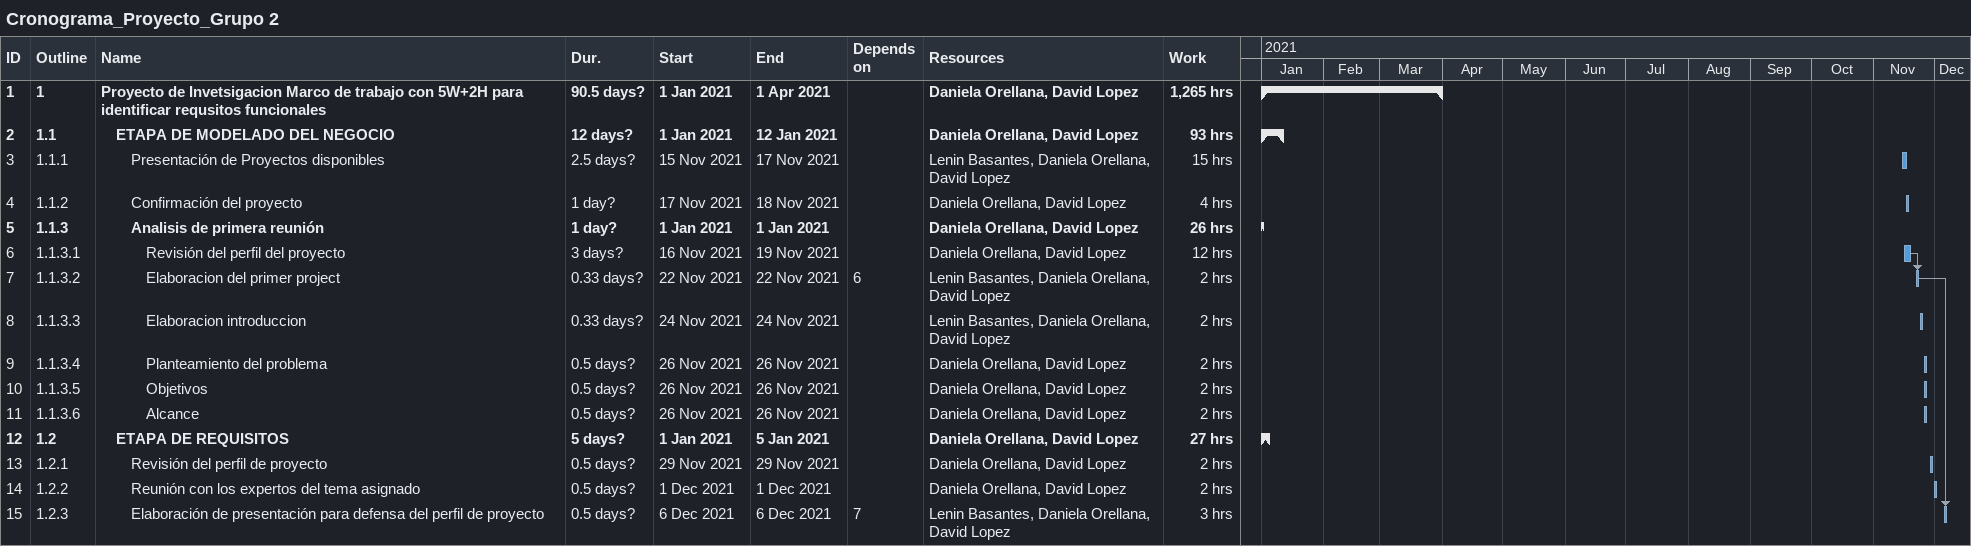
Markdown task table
Cronograma_Proyecto_Grupo 2

| ID | WBS | Task | Duration | Start | Finish | Predecessors | Resources | Work (h) |
|---|---|---|---|---|---|---|---|---|
| 1 | 1 | **Proyecto de Invetsigacion Marco de trabajo con 5W+2H para identificar requsitos funcionales** | 90.5d? | 2021-01-01 | 2021-04-01 |  | Daniela Orellana, David Lopez | 1265 |
| 2 | 1.1 | **ETAPA DE MODELADO DEL NEGOCIO** | 12d? | 2021-01-01 | 2021-01-12 |  | Daniela Orellana, David Lopez | 93 |
| 3 | 1.1.1 | Presentación de Proyectos disponibles | 2.5d? | 2021-11-15 | 2021-11-17 |  | Lenin Basantes, Daniela Orellana, David Lopez | 15 |
| 4 | 1.1.2 | Confirmación del proyecto | 1d? | 2021-11-17 | 2021-11-18 |  | Daniela Orellana, David Lopez | 4 |
| 5 | 1.1.3 | **Analisis de primera reunión** | 1d? | 2021-01-01 | 2021-01-01 |  | Daniela Orellana, David Lopez | 26 |
| 6 | 1.1.3.1 | Revisión del perfil del proyecto | 3d? | 2021-11-16 | 2021-11-19 |  | Daniela Orellana, David Lopez | 12 |
| 7 | 1.1.3.2 | Elaboracion del primer project | 0.33d? | 2021-11-22 | 2021-11-22 | 6 | Lenin Basantes, Daniela Orellana, David Lopez | 2 |
| 8 | 1.1.3.3 | Elaboracion introduccion | 0.33d? | 2021-11-24 | 2021-11-24 |  | Lenin Basantes, Daniela Orellana, David Lopez | 2 |
| 9 | 1.1.3.4 | Planteamiento del problema | 0.5d? | 2021-11-26 | 2021-11-26 |  | Daniela Orellana, David Lopez | 2 |
| 10 | 1.1.3.5 | Objetivos | 0.5d? | 2021-11-26 | 2021-11-26 |  | Daniela Orellana, David Lopez | 2 |
| 11 | 1.1.3.6 | Alcance | 0.5d? | 2021-11-26 | 2021-11-26 |  | Daniela Orellana, David Lopez | 2 |
| 12 | 1.2 | **ETAPA DE REQUISITOS** | 5d? | 2021-01-01 | 2021-01-05 |  | Daniela Orellana, David Lopez | 27 |
| 13 | 1.2.1 | Revisión del perfil de proyecto | 0.5d? | 2021-11-29 | 2021-11-29 |  | Daniela Orellana, David Lopez | 2 |
| 14 | 1.2.2 | Reunión con los expertos del tema asignado | 0.5d? | 2021-12-01 | 2021-12-01 |  | Daniela Orellana, David Lopez | 2 |
| 15 | 1.2.3 | Elaboración de presentación para defensa del perfil de proyecto | 0.5d? | 2021-12-06 | 2021-12-06 | 7 | Lenin Basantes, Daniela Orellana, David Lopez | 3 |
